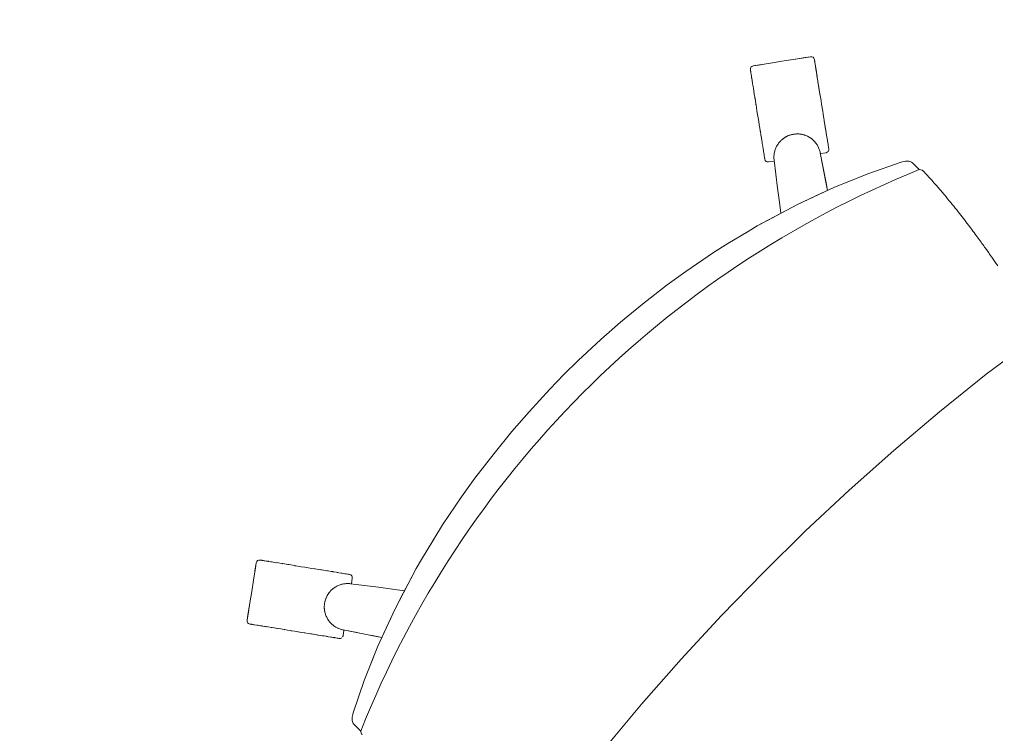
# Model space of a CAD drawing. Header units: inches. Extents: x 14 to 610, y 9 to 600.
# Drawn here: x 226.19 to 249.08, y 532.62 to 549.37 of the extents above; entities that cross this region are included whole.
import ezdxf
from ezdxf.enums import TextEntityAlignment as Align

# ---------------------------------------------------------------- set-up
doc = ezdxf.new("R2010")
doc.units = ezdxf.units.IN
doc.header["$MEASUREMENT"] = 0
doc.layers.add('A-FURN', color=7, linetype='Continuous')
doc.layers.add('WALLS', color=30, linetype='Continuous')
doc.styles.get("Standard").update_dxf_attribs({"font": 'arial.ttf'})

# ---------------------------------------------------------------- blocks, each defined once
blk = doc.blocks.new('P_5CS712HBBK')
at = {"color": 0, "linetype": 'Continuous', "lineweight": 0}
for p, q in [((-8.5, 25.624), (-8.392, 25.701)), ((-8.285, 25.779), (-8.446, 25.662)), ((-8.285, 25.779), (-8.392, 25.701)), ((-8.258, 25.792), (-8.285, 25.779)), ((-8.285, 25.779), (-8.258, 25.792)), ((-8.228, 25.793), (-8.258, 25.792)), ((-8.258, 25.792), (-8.228, 25.793)), ((-8.2, 25.782), (-8.228, 25.793)), ((-8.228, 25.793), (-8.2, 25.782)), ((-8.179, 25.762), (-8.2, 25.782)), ((-8.2, 25.782), (-8.179, 25.762)), ((-8.177, 25.76), (-8.179, 25.762)), ((-8.171, 25.752), (-8.177, 25.76)), ((-8.148, 25.72), (-8.172, 25.753)), ((-8.155, 25.73), (-8.172, 25.753)), ((-8.172, 25.753), (-8.172, 25.753)), ((-8.161, 25.738), (-8.171, 25.752)), ((-8.148, 25.72), (-8.161, 25.738)), ((-8.151, 25.724), (-8.152, 25.726)), ((-8.15, 25.722), (-8.151, 25.724)), ((-8.15, 25.723), (-8.151, 25.724)), ((-8.131, 25.697), (-8.148, 25.72)), ((-8.119, 25.68), (-8.131, 25.697)), ((-8.131, 25.697), (-8.131, 25.697)), ((-8.117, 25.677), (-8.119, 25.68)), ((-8.115, 25.674), (-8.117, 25.677)), ((-8.111, 25.668), (-8.116, 25.676)), ((-8.087, 25.635), (-8.111, 25.668)), ((7.984, 25.635), (8.008, 25.668)), ((8.008, 25.668), (8.013, 25.676)), ((8.012, 25.674), (8.014, 25.677)), ((8.014, 25.677), (8.016, 25.68)), ((8.016, 25.68), (8.028, 25.697)), ((8.028, 25.697), (8.045, 25.72)), ((8.028, 25.697), (8.028, 25.697)), ((8.045, 25.72), (8.068, 25.753)), ((8.045, 25.72), (8.058, 25.738)), ((8.047, 25.722), (8.048, 25.724)), ((8.047, 25.723), (8.048, 25.724)), ((8.048, 25.724), (8.049, 25.726)), ((8.052, 25.73), (8.068, 25.753)), ((8.058, 25.738), (8.068, 25.752)), ((8.068, 25.752), (8.073, 25.76)), ((8.068, 25.753), (8.069, 25.753)), ((8.073, 25.76), (8.075, 25.762)), ((8.075, 25.762), (8.097, 25.782)), ((8.097, 25.782), (8.075, 25.762)), ((8.097, 25.782), (8.125, 25.793)), ((8.125, 25.793), (8.097, 25.782)), ((8.125, 25.793), (8.155, 25.792)), ((8.155, 25.792), (8.125, 25.793)), ((8.155, 25.792), (8.181, 25.779)), ((8.181, 25.779), (8.155, 25.792)), ((8.181, 25.779), (8.343, 25.662)), ((8.181, 25.779), (8.289, 25.701)), ((8.397, 25.624), (8.289, 25.701)), ((-8.839, 25.379), (-8.623, 25.535)), ((-8.623, 25.535), (-8.839, 25.379)), ((-8.623, 25.535), (-8.5, 25.624)), ((-8.074, 25.617), (-8.087, 25.635)), ((-8.07, 25.612), (-8.074, 25.617)), ((-8.067, 25.608), (-8.07, 25.612)), ((-8.06, 25.598), (-8.067, 25.608)), ((-8.029, 25.556), (-8.06, 25.598)), ((-8.012, 25.532), (-8.029, 25.556)), ((-8.012, 25.532), (-8.016, 25.538)), ((-7.996, 25.51), (-8.012, 25.532)), ((-8.009, 25.527), (-8.012, 25.532)), ((-7.96, 25.46), (-7.996, 25.51)), ((-7.922, 25.407), (-7.96, 25.46)), ((-7.96, 25.46), (-7.96, 25.46)), ((-7.944, 25.438), (-7.96, 25.46)), ((-7.938, 25.43), (-7.944, 25.438)), ((7.819, 25.407), (7.857, 25.46)), ((7.835, 25.43), (7.841, 25.438)), ((7.841, 25.438), (7.857, 25.46)), ((7.857, 25.46), (7.893, 25.51)), ((7.857, 25.46), (7.857, 25.46)), ((7.893, 25.51), (7.909, 25.532)), ((7.906, 25.527), (7.909, 25.532)), ((7.909, 25.532), (7.926, 25.556)), ((7.909, 25.532), (7.913, 25.538)), ((7.926, 25.556), (7.956, 25.598)), ((7.956, 25.598), (7.964, 25.608)), ((7.964, 25.608), (7.967, 25.612)), ((7.967, 25.612), (7.971, 25.617)), ((7.971, 25.617), (7.984, 25.635)), ((8.52, 25.535), (8.397, 25.624)), ((8.736, 25.379), (8.52, 25.535)), ((8.52, 25.535), (8.736, 25.379)), ((-9.054, 25.223), (-9.231, 25.095)), ((-9.177, 25.134), (-9.054, 25.223)), ((-9.054, 25.223), (-8.839, 25.379)), ((-8.839, 25.379), (-9.054, 25.223)), ((-7.881, 25.351), (-7.922, 25.407)), ((-7.838, 25.292), (-7.881, 25.351)), ((-7.867, 25.331), (-7.871, 25.337)), ((-7.861, 25.323), (-7.867, 25.331)), ((-7.794, 25.23), (-7.838, 25.292)), ((-7.838, 25.292), (-7.794, 25.23)), ((-7.748, 25.167), (-7.794, 25.23)), ((-7.783, 25.215), (-7.787, 25.22)), ((-7.777, 25.207), (-7.783, 25.215)), ((7.645, 25.167), (7.691, 25.23)), ((7.674, 25.207), (7.68, 25.215)), ((7.68, 25.215), (7.683, 25.22)), ((7.691, 25.23), (7.735, 25.292)), ((7.735, 25.292), (7.691, 25.23)), ((7.735, 25.292), (7.778, 25.351)), ((7.758, 25.323), (7.764, 25.331)), ((7.764, 25.331), (7.768, 25.337)), ((7.778, 25.351), (7.819, 25.407)), ((8.951, 25.223), (8.736, 25.379)), ((8.736, 25.379), (8.951, 25.223)), ((9.074, 25.134), (8.951, 25.223)), ((8.951, 25.223), (9.128, 25.095)), ((-9.413, 24.957), (-9.393, 24.978)), ((-9.393, 24.978), (-9.413, 24.957)), ((-9.393, 24.978), (-9.231, 25.095)), ((-9.393, 24.978), (-9.285, 25.056)), ((-9.285, 25.056), (-9.177, 25.134)), ((-7.701, 25.101), (-7.748, 25.167)), ((-7.694, 25.092), (-7.701, 25.101)), ((-7.694, 25.092), (-7.696, 25.095)), ((-7.689, 25.085), (-7.694, 25.092)), ((-7.653, 25.035), (-7.689, 25.085)), ((-7.605, 24.968), (-7.653, 25.035)), ((-7.556, 24.9), (-7.605, 24.968)), ((-7.602, 24.965), (-7.603, 24.966)), ((-7.602, 24.965), (-7.602, 24.965)), ((-7.6, 24.962), (-7.602, 24.965)), ((7.453, 24.9), (7.501, 24.968)), ((7.497, 24.962), (7.499, 24.965)), ((7.499, 24.965), (7.5, 24.966)), ((7.499, 24.965), (7.499, 24.965)), ((7.501, 24.968), (7.55, 25.035)), ((7.55, 25.035), (7.586, 25.085)), ((7.586, 25.085), (7.591, 25.092)), ((7.591, 25.092), (7.598, 25.101)), ((7.591, 25.092), (7.593, 25.095)), ((7.598, 25.101), (7.645, 25.167)), ((9.182, 25.056), (9.074, 25.134)), ((9.29, 24.978), (9.128, 25.095)), ((9.29, 24.978), (9.182, 25.056)), ((9.31, 24.957), (9.29, 24.978)), ((9.29, 24.978), (9.31, 24.957)), ((-9.423, 24.929), (-9.413, 24.957)), ((-9.413, 24.957), (-9.423, 24.929)), ((-9.422, 24.899), (-9.423, 24.929)), ((-9.423, 24.929), (-9.422, 24.899)), ((-9.41, 24.872), (-9.422, 24.899)), ((-9.422, 24.899), (-9.41, 24.872)), ((-9.41, 24.872), (-9.408, 24.87)), ((-9.408, 24.87), (-9.402, 24.862)), ((-9.406, 24.867), (-9.403, 24.863)), ((-9.382, 24.834), (-9.403, 24.863)), ((-9.402, 24.862), (-9.393, 24.849)), ((-9.393, 24.849), (-9.384, 24.836)), ((-9.362, 24.807), (-9.382, 24.834)), ((-9.382, 24.834), (-9.379, 24.83)), ((-9.379, 24.83), (-9.362, 24.807)), ((-9.362, 24.807), (-9.362, 24.807)), ((-9.362, 24.807), (-9.342, 24.778)), ((-9.348, 24.787), (-9.351, 24.79)), ((-9.346, 24.784), (-9.348, 24.787)), ((-9.342, 24.778), (-9.318, 24.745)), ((-9.318, 24.745), (-9.291, 24.708)), ((-7.509, 24.836), (-7.556, 24.9)), ((-7.509, 24.836), (-7.511, 24.839)), ((-7.508, 24.835), (-7.509, 24.836)), ((-7.507, 24.833), (-7.508, 24.835)), ((-7.458, 24.765), (-7.507, 24.833)), ((-7.417, 24.709), (-7.458, 24.765)), ((7.314, 24.709), (7.355, 24.765)), ((7.355, 24.765), (7.404, 24.833)), ((7.404, 24.833), (7.405, 24.835)), ((7.405, 24.835), (7.406, 24.836)), ((7.406, 24.836), (7.453, 24.9)), ((7.406, 24.836), (7.408, 24.839)), ((9.215, 24.745), (9.188, 24.708)), ((9.239, 24.778), (9.215, 24.745)), ((9.259, 24.807), (9.239, 24.778)), ((9.243, 24.784), (9.245, 24.787)), ((9.245, 24.787), (9.248, 24.79)), ((9.259, 24.807), (9.279, 24.834)), ((9.276, 24.83), (9.259, 24.807)), ((9.259, 24.807), (9.259, 24.807)), ((9.279, 24.834), (9.276, 24.83)), ((9.279, 24.834), (9.3, 24.863)), ((9.29, 24.849), (9.28, 24.836)), ((9.299, 24.862), (9.29, 24.849)), ((9.305, 24.87), (9.299, 24.862)), ((9.303, 24.867), (9.3, 24.863)), ((9.307, 24.872), (9.305, 24.87)), ((9.307, 24.872), (9.319, 24.899)), ((9.319, 24.899), (9.307, 24.872)), ((9.32, 24.929), (9.31, 24.957)), ((9.31, 24.957), (9.32, 24.929)), ((9.319, 24.899), (9.32, 24.929)), ((9.32, 24.929), (9.319, 24.899)), ((-9.302, 24.723), (-9.305, 24.727)), ((-9.298, 24.718), (-9.302, 24.723)), ((-9.291, 24.708), (-9.261, 24.666)), ((-9.244, 24.642), (-9.276, 24.687)), ((-9.261, 24.666), (-9.227, 24.62)), ((-9.232, 24.626), (-9.244, 24.642)), ((-9.239, 24.636), (-9.244, 24.642)), ((-9.232, 24.626), (-9.175, 24.548)), ((-9.227, 24.62), (-9.227, 24.62)), ((-9.227, 24.62), (-9.192, 24.57)), ((-9.175, 24.548), (-9.192, 24.57)), ((-9.192, 24.57), (-9.153, 24.517)), ((-9.17, 24.54), (-9.175, 24.548)), ((-9.153, 24.517), (-9.112, 24.461)), ((-7.417, 24.708), (-7.422, 24.715)), ((-7.41, 24.699), (-7.417, 24.708)), ((-7.415, 24.705), (-7.417, 24.708)), ((-7.363, 24.634), (-7.41, 24.699)), ((-7.334, 24.594), (-7.363, 24.634)), ((-7.328, 24.585), (-7.334, 24.594)), ((-7.325, 24.581), (-7.328, 24.585)), ((-7.317, 24.57), (-7.325, 24.581)), ((-7.273, 24.509), (-7.317, 24.57)), ((-7.23, 24.45), (-7.273, 24.509)), ((7.127, 24.45), (7.17, 24.509)), ((7.17, 24.509), (7.214, 24.57)), ((7.214, 24.57), (7.222, 24.581)), ((7.222, 24.581), (7.225, 24.585)), ((7.225, 24.585), (7.231, 24.594)), ((7.231, 24.594), (7.26, 24.634)), ((7.26, 24.634), (7.307, 24.699)), ((7.307, 24.699), (7.314, 24.708)), ((7.312, 24.705), (7.314, 24.708)), ((7.314, 24.708), (7.319, 24.715)), ((9.05, 24.517), (9.009, 24.461)), ((9.088, 24.57), (9.05, 24.517)), ((9.067, 24.54), (9.072, 24.548)), ((9.129, 24.626), (9.072, 24.548)), ((9.072, 24.548), (9.088, 24.57)), ((9.124, 24.62), (9.088, 24.57)), ((9.158, 24.666), (9.124, 24.62)), ((9.124, 24.62), (9.124, 24.62)), ((9.129, 24.626), (9.141, 24.642)), ((9.136, 24.636), (9.141, 24.642)), ((9.141, 24.642), (9.173, 24.687)), ((9.188, 24.708), (9.158, 24.666)), ((9.195, 24.718), (9.199, 24.723)), ((9.199, 24.723), (9.202, 24.727)), ((-9.098, 24.441), (-9.112, 24.461)), ((-9.112, 24.461), (-9.07, 24.402)), ((-9.015, 24.325), (-9.098, 24.441)), ((-9.07, 24.402), (-9.025, 24.34)), ((-9.025, 24.34), (-8.979, 24.277)), ((-8.979, 24.277), (-9.015, 24.325)), ((-8.979, 24.277), (-8.932, 24.212)), ((-7.244, 24.469), (-7.25, 24.478)), ((-7.24, 24.464), (-7.244, 24.469)), ((-7.19, 24.394), (-7.23, 24.45)), ((-7.173, 24.371), (-7.19, 24.394)), ((-7.167, 24.363), (-7.173, 24.371)), ((-7.163, 24.357), (-7.167, 24.363)), ((-7.151, 24.34), (-7.163, 24.357)), ((-7.115, 24.291), (-7.151, 24.34)), ((-7.099, 24.268), (-7.115, 24.291)), ((-7.099, 24.268), (-7.104, 24.275)), ((6.996, 24.268), (7.012, 24.291)), ((6.996, 24.268), (7.001, 24.275)), ((7.012, 24.291), (7.048, 24.34)), ((7.048, 24.34), (7.06, 24.357)), ((7.06, 24.357), (7.064, 24.363)), ((7.064, 24.363), (7.07, 24.371)), ((7.07, 24.371), (7.086, 24.394)), ((7.086, 24.394), (7.127, 24.45)), ((7.137, 24.464), (7.141, 24.469)), ((7.141, 24.469), (7.147, 24.478)), ((8.876, 24.277), (8.829, 24.212)), ((8.922, 24.34), (8.876, 24.277)), ((8.876, 24.277), (8.911, 24.325)), ((8.911, 24.325), (8.995, 24.441)), ((8.967, 24.402), (8.922, 24.34)), ((9.009, 24.461), (8.967, 24.402)), ((8.995, 24.441), (9.009, 24.461)), ((-8.932, 24.212), (-8.926, 24.202)), ((-8.926, 24.202), (-8.928, 24.205)), ((-8.921, 24.195), (-8.926, 24.202)), ((-8.926, 24.202), (-8.884, 24.145)), ((-8.884, 24.145), (-8.836, 24.078)), ((-8.836, 24.078), (-8.834, 24.075)), ((-8.834, 24.075), (-8.834, 24.076)), ((-8.834, 24.075), (-8.834, 24.075)), ((-8.831, 24.072), (-8.834, 24.075)), ((-8.831, 24.072), (-8.787, 24.01)), ((-7.716, 24.037), (-7.697, 24.045)), ((-7.697, 24.045), (-7.677, 24.052)), ((-7.677, 24.052), (-7.657, 24.058)), ((-7.677, 24.052), (-7.67, 24.054)), ((-7.67, 24.054), (-7.663, 24.056)), ((-7.67, 24.054), (-7.667, 24.055)), ((-7.669, 24.055), (-7.67, 24.054)), ((-7.665, 24.056), (-7.664, 24.056)), ((-7.664, 24.056), (-7.663, 24.056)), ((-7.657, 24.058), (-7.636, 24.064)), ((-7.654, 24.059), (-7.65, 24.06)), ((-7.641, 24.063), (-7.65, 24.06)), ((-7.636, 24.064), (-7.616, 24.069)), ((-7.629, 24.066), (-7.634, 24.064)), ((-7.632, 24.065), (-7.629, 24.066)), ((-7.629, 24.066), (-7.624, 24.067)), ((-7.616, 24.069), (-7.595, 24.073)), ((-7.595, 24.073), (-7.574, 24.076)), ((-7.595, 24.073), (-7.587, 24.074)), ((-7.587, 24.074), (-7.577, 24.075)), ((-7.587, 24.074), (-7.582, 24.074)), ((-7.584, 24.074), (-7.587, 24.074)), ((-7.576, 24.075), (-7.577, 24.075)), ((-7.574, 24.076), (-7.567, 24.076)), ((-7.553, 24.078), (-7.567, 24.076)), ((-7.553, 24.078), (-7.532, 24.079)), ((-7.545, 24.079), (-7.548, 24.078)), ((-7.548, 24.078), (-7.545, 24.079)), ((-7.545, 24.079), (-7.541, 24.079)), ((-7.532, 24.079), (-7.526, 24.08)), ((-7.511, 24.08), (-7.526, 24.08)), ((-7.511, 24.08), (-7.49, 24.08)), ((-7.511, 24.08), (-7.502, 24.08)), ((-7.502, 24.08), (-7.502, 24.08)), ((-7.501, 24.08), (-7.502, 24.08)), ((-7.502, 24.08), (-7.502, 24.08)), ((-7.49, 24.08), (-7.468, 24.079)), ((-7.468, 24.079), (-7.447, 24.077)), ((-7.447, 24.077), (-7.426, 24.075)), ((-7.426, 24.075), (-7.406, 24.071)), ((-7.426, 24.075), (-7.412, 24.072)), ((-7.421, 24.074), (-7.421, 24.074)), ((-7.421, 24.074), (-7.42, 24.074)), ((-7.411, 24.072), (-7.412, 24.072)), ((-7.406, 24.071), (-7.385, 24.067)), ((-7.385, 24.067), (-7.364, 24.062)), ((-7.364, 24.062), (-7.344, 24.056)), ((-7.344, 24.056), (-7.324, 24.05)), ((-7.344, 24.056), (-7.324, 24.05)), ((-7.341, 24.055), (-7.341, 24.055)), ((-7.341, 24.055), (-7.34, 24.055)), ((-7.324, 24.05), (-7.304, 24.042)), ((-7.324, 24.05), (-7.324, 24.05)), ((-7.082, 24.245), (-7.099, 24.268)), ((-7.095, 24.263), (-7.099, 24.268)), ((-7.052, 24.203), (-7.082, 24.245)), ((-7.041, 24.188), (-7.052, 24.203)), ((-7.041, 24.188), (-7.044, 24.193)), ((-7.038, 24.183), (-7.041, 24.188)), ((-7.025, 24.165), (-7.038, 24.183)), ((-7.001, 24.132), (-7.025, 24.165)), ((-6.98, 24.104), (-7.001, 24.132)), ((-6.994, 24.124), (-6.997, 24.127)), ((-6.992, 24.12), (-6.994, 24.124)), ((-6.963, 24.08), (-6.98, 24.104)), ((-6.96, 24.077), (-6.98, 24.104)), ((-6.95, 24.062), (-6.963, 24.08)), ((-6.94, 24.048), (-6.96, 24.077)), ((-6.94, 24.049), (-6.95, 24.062)), ((-6.95, 24.062), (-6.95, 24.062)), ((-6.935, 24.041), (-6.94, 24.049)), ((-6.935, 24.041), (-6.94, 24.048)), ((-6.935, 24.041), (-6.94, 24.048)), ((6.832, 24.041), (6.837, 24.049)), ((6.832, 24.041), (6.837, 24.048)), ((6.832, 24.041), (6.837, 24.048)), ((6.837, 24.048), (6.857, 24.077)), ((6.837, 24.049), (6.847, 24.062)), ((6.847, 24.062), (6.86, 24.08)), ((6.847, 24.062), (6.847, 24.062)), ((6.857, 24.077), (6.877, 24.104)), ((6.86, 24.08), (6.877, 24.104)), ((6.877, 24.104), (6.898, 24.132)), ((6.889, 24.12), (6.891, 24.124)), ((6.891, 24.124), (6.893, 24.127)), ((6.898, 24.132), (6.921, 24.165)), ((6.921, 24.165), (6.934, 24.183)), ((6.934, 24.183), (6.938, 24.188)), ((6.938, 24.188), (6.949, 24.203)), ((6.938, 24.188), (6.941, 24.193)), ((6.949, 24.203), (6.979, 24.245)), ((6.979, 24.245), (6.996, 24.268)), ((6.992, 24.263), (6.996, 24.268)), ((7.221, 24.05), (7.201, 24.042)), ((7.241, 24.056), (7.221, 24.05)), ((7.241, 24.056), (7.221, 24.05)), ((7.221, 24.05), (7.221, 24.05)), ((7.238, 24.055), (7.237, 24.055)), ((7.238, 24.055), (7.238, 24.055)), ((7.261, 24.062), (7.241, 24.056)), ((7.282, 24.067), (7.261, 24.062)), ((7.302, 24.071), (7.282, 24.067)), ((7.323, 24.075), (7.302, 24.071)), ((7.308, 24.072), (7.309, 24.072)), ((7.323, 24.075), (7.309, 24.072)), ((7.318, 24.074), (7.317, 24.074)), ((7.318, 24.074), (7.318, 24.074)), ((7.344, 24.077), (7.323, 24.075)), ((7.365, 24.079), (7.344, 24.077)), ((7.387, 24.08), (7.365, 24.079)), ((7.408, 24.08), (7.387, 24.08)), ((7.398, 24.08), (7.399, 24.08)), ((7.399, 24.08), (7.399, 24.08)), ((7.408, 24.08), (7.399, 24.08)), ((7.399, 24.08), (7.399, 24.08)), ((7.408, 24.08), (7.423, 24.08)), ((7.429, 24.079), (7.423, 24.08)), ((7.45, 24.078), (7.429, 24.079)), ((7.442, 24.079), (7.438, 24.079)), ((7.442, 24.079), (7.445, 24.078)), ((7.445, 24.078), (7.442, 24.079)), ((7.45, 24.078), (7.464, 24.076)), ((7.471, 24.076), (7.464, 24.076)), ((7.492, 24.073), (7.471, 24.076)), ((7.472, 24.075), (7.474, 24.075)), ((7.484, 24.074), (7.474, 24.075)), ((7.484, 24.074), (7.479, 24.074)), ((7.481, 24.074), (7.484, 24.074)), ((7.492, 24.073), (7.484, 24.074)), ((7.513, 24.069), (7.492, 24.073)), ((7.533, 24.064), (7.513, 24.069)), ((7.526, 24.066), (7.521, 24.067)), ((7.526, 24.066), (7.531, 24.064)), ((7.529, 24.065), (7.526, 24.066)), ((7.553, 24.058), (7.533, 24.064)), ((7.538, 24.063), (7.547, 24.06)), ((7.551, 24.059), (7.547, 24.06)), ((7.574, 24.052), (7.553, 24.058)), ((7.567, 24.054), (7.56, 24.056)), ((7.561, 24.056), (7.56, 24.056)), ((7.562, 24.056), (7.561, 24.056)), ((7.567, 24.054), (7.564, 24.055)), ((7.565, 24.055), (7.567, 24.054)), ((7.574, 24.052), (7.567, 24.054)), ((7.594, 24.045), (7.574, 24.052)), ((7.613, 24.037), (7.594, 24.045)), ((8.728, 24.072), (8.684, 24.01)), ((8.728, 24.072), (8.73, 24.075)), ((8.733, 24.078), (8.73, 24.075)), ((8.73, 24.075), (8.731, 24.076)), ((8.73, 24.075), (8.73, 24.075)), ((8.781, 24.145), (8.733, 24.078)), ((8.822, 24.202), (8.781, 24.145)), ((8.818, 24.195), (8.823, 24.202)), ((8.829, 24.212), (8.823, 24.202)), ((8.823, 24.202), (8.825, 24.205)), ((-8.787, 24.01), (-8.743, 23.949)), ((-8.74, 23.946), (-8.743, 23.949)), ((-8.741, 23.946), (-8.74, 23.946)), ((-8.74, 23.945), (-8.74, 23.946)), ((-8.74, 23.946), (-8.738, 23.943)), ((-8.738, 23.943), (-8.69, 23.876)), ((-8.69, 23.876), (-8.653, 23.825)), ((-8.648, 23.819), (-8.653, 23.825)), ((-8.646, 23.816), (-8.648, 23.819)), ((-8.646, 23.816), (-8.642, 23.809)), ((-7.98, 23.804), (-7.969, 23.822)), ((-7.969, 23.822), (-7.957, 23.84)), ((-7.957, 23.84), (-7.945, 23.857)), ((-7.953, 23.846), (-7.951, 23.849)), ((-7.947, 23.855), (-7.951, 23.849)), ((-7.945, 23.857), (-7.932, 23.874)), ((-7.945, 23.857), (-7.942, 23.861)), ((-7.942, 23.861), (-7.94, 23.864)), ((-7.941, 23.862), (-7.942, 23.861)), ((-7.932, 23.874), (-7.919, 23.89)), ((-7.932, 23.875), (-7.932, 23.875)), ((-7.932, 23.875), (-7.931, 23.875)), ((-7.919, 23.89), (-7.905, 23.906)), ((-7.919, 23.89), (-7.916, 23.894)), ((-7.916, 23.894), (-7.904, 23.907)), ((-7.916, 23.894), (-7.909, 23.901)), ((-7.905, 23.906), (-7.89, 23.921)), ((-7.887, 23.924), (-7.904, 23.907)), ((-7.895, 23.916), (-7.887, 23.924)), ((-7.89, 23.921), (-7.875, 23.935)), ((-7.89, 23.921), (-7.887, 23.924)), ((-7.887, 23.924), (-7.879, 23.931)), ((-7.883, 23.927), (-7.887, 23.924)), ((-7.876, 23.934), (-7.876, 23.935)), ((-7.876, 23.935), (-7.875, 23.935)), ((-7.875, 23.935), (-7.859, 23.949)), ((-7.862, 23.946), (-7.856, 23.952)), ((-7.859, 23.949), (-7.843, 23.963)), ((-7.856, 23.952), (-7.849, 23.958)), ((-7.856, 23.952), (-7.85, 23.957)), ((-7.847, 23.96), (-7.849, 23.958)), ((-7.843, 23.963), (-7.826, 23.975)), ((-7.826, 23.975), (-7.809, 23.987)), ((-7.826, 23.975), (-7.823, 23.978)), ((-7.823, 23.978), (-7.821, 23.979)), ((-7.823, 23.978), (-7.821, 23.979)), ((-7.822, 23.978), (-7.823, 23.978)), ((-7.812, 23.985), (-7.812, 23.986)), ((-7.812, 23.986), (-7.811, 23.986)), ((-7.809, 23.987), (-7.791, 23.999)), ((-7.791, 23.999), (-7.773, 24.009)), ((-7.789, 24), (-7.787, 24.001)), ((-7.785, 24.002), (-7.787, 24.001)), ((-7.773, 24.009), (-7.754, 24.019)), ((-7.754, 24.019), (-7.736, 24.029)), ((-7.742, 24.026), (-7.74, 24.026)), ((-7.74, 24.026), (-7.739, 24.027)), ((-7.736, 24.029), (-7.716, 24.037)), ((-7.724, 24.034), (-7.721, 24.035)), ((-7.719, 24.036), (-7.721, 24.035)), ((-7.304, 24.042), (-7.284, 24.034)), ((-7.284, 24.034), (-7.265, 24.025)), ((-7.265, 24.025), (-7.246, 24.016)), ((-7.265, 24.025), (-7.265, 24.025)), ((-7.265, 24.025), (-7.264, 24.025)), ((-7.246, 24.016), (-7.228, 24.006)), ((-7.244, 24.015), (-7.242, 24.013)), ((-7.24, 24.012), (-7.242, 24.013)), ((-7.228, 24.006), (-7.21, 23.995)), ((-7.21, 23.995), (-7.192, 23.983)), ((-7.194, 23.984), (-7.194, 23.984)), ((-7.194, 23.984), (-7.193, 23.984)), ((-7.192, 23.983), (-7.175, 23.97)), ((-7.175, 23.97), (-7.158, 23.957)), ((-7.169, 23.966), (-7.166, 23.964)), ((-7.164, 23.962), (-7.166, 23.964)), ((-7.158, 23.957), (-7.142, 23.944)), ((-7.142, 23.944), (-7.126, 23.93)), ((-7.131, 23.934), (-7.13, 23.933)), ((-7.13, 23.933), (-7.129, 23.932)), ((-7.126, 23.93), (-7.111, 23.915)), ((-7.111, 23.915), (-7.097, 23.899)), ((-7.102, 23.904), (-7.099, 23.902)), ((-7.099, 23.901), (-7.099, 23.902)), ((-7.097, 23.899), (-7.083, 23.883)), ((-7.07, 23.867), (-7.083, 23.883)), ((-7.075, 23.874), (-7.074, 23.873)), ((-7.074, 23.873), (-7.074, 23.872)), ((-7.07, 23.867), (-6.869, 23.606)), ((-7.07, 23.867), (-7.07, 23.867)), ((-6.95, 23.932), (-7.059, 23.853)), ((-7.058, 23.854), (-7.059, 23.853)), ((-6.95, 23.932), (-7.058, 23.854)), ((-6.95, 23.932), (-6.93, 23.954)), ((-6.93, 23.954), (-6.95, 23.932)), ((-6.933, 24.038), (-6.935, 24.041)), ((-6.92, 24.011), (-6.933, 24.038)), ((-6.933, 24.038), (-6.92, 24.011)), ((-6.93, 23.954), (-6.919, 23.982)), ((-6.919, 23.982), (-6.93, 23.954)), ((-6.919, 23.982), (-6.92, 24.011)), ((-6.92, 24.011), (-6.919, 23.982)), ((6.967, 23.867), (6.765, 23.606)), ((6.816, 23.982), (6.817, 24.011)), ((6.817, 24.011), (6.816, 23.982)), ((6.827, 23.954), (6.816, 23.982)), ((6.816, 23.982), (6.827, 23.954)), ((6.817, 24.011), (6.83, 24.038)), ((6.83, 24.038), (6.817, 24.011)), ((6.847, 23.932), (6.827, 23.954)), ((6.827, 23.954), (6.847, 23.932)), ((6.83, 24.038), (6.832, 24.041)), ((6.847, 23.932), (6.956, 23.853)), ((6.847, 23.932), (6.954, 23.854)), ((6.954, 23.854), (6.956, 23.853)), ((6.967, 23.867), (6.98, 23.883)), ((6.967, 23.867), (6.967, 23.867)), ((6.971, 23.873), (6.97, 23.872)), ((6.972, 23.874), (6.971, 23.873)), ((6.994, 23.899), (6.98, 23.883)), ((7.008, 23.915), (6.994, 23.899)), ((6.995, 23.901), (6.996, 23.902)), ((6.998, 23.904), (6.996, 23.902)), ((7.023, 23.93), (7.008, 23.915)), ((7.039, 23.944), (7.023, 23.93)), ((7.027, 23.933), (7.026, 23.932)), ((7.028, 23.934), (7.027, 23.933)), ((7.055, 23.957), (7.039, 23.944)), ((7.072, 23.97), (7.055, 23.957)), ((7.061, 23.962), (7.063, 23.964)), ((7.066, 23.966), (7.063, 23.964)), ((7.089, 23.983), (7.072, 23.97)), ((7.106, 23.995), (7.089, 23.983)), ((7.091, 23.984), (7.09, 23.984)), ((7.091, 23.984), (7.091, 23.984)), ((7.125, 24.006), (7.106, 23.995)), ((7.143, 24.016), (7.125, 24.006)), ((7.137, 24.012), (7.138, 24.013)), ((7.141, 24.015), (7.138, 24.013)), ((7.162, 24.025), (7.143, 24.016)), ((7.162, 24.025), (7.161, 24.025)), ((7.161, 24.025), (7.161, 24.025)), ((7.181, 24.034), (7.162, 24.025)), ((7.201, 24.042), (7.181, 24.034)), ((7.632, 24.029), (7.613, 24.037)), ((7.615, 24.036), (7.618, 24.035)), ((7.621, 24.034), (7.618, 24.035)), ((7.651, 24.019), (7.632, 24.029)), ((7.637, 24.026), (7.636, 24.027)), ((7.639, 24.026), (7.637, 24.026)), ((7.67, 24.009), (7.651, 24.019)), ((7.688, 23.999), (7.67, 24.009)), ((7.682, 24.002), (7.684, 24.001)), ((7.686, 24), (7.684, 24.001)), ((7.706, 23.987), (7.688, 23.999)), ((7.723, 23.975), (7.706, 23.987)), ((7.709, 23.985), (7.708, 23.986)), ((7.708, 23.986), (7.708, 23.986)), ((7.72, 23.978), (7.718, 23.979)), ((7.72, 23.978), (7.718, 23.979)), ((7.719, 23.978), (7.72, 23.978)), ((7.723, 23.975), (7.72, 23.978)), ((7.74, 23.963), (7.723, 23.975)), ((7.756, 23.949), (7.74, 23.963)), ((7.744, 23.96), (7.746, 23.958)), ((7.753, 23.952), (7.746, 23.958)), ((7.753, 23.952), (7.747, 23.957)), ((7.759, 23.946), (7.753, 23.952)), ((7.772, 23.935), (7.756, 23.949)), ((7.787, 23.921), (7.772, 23.935)), ((7.773, 23.935), (7.772, 23.935)), ((7.773, 23.934), (7.773, 23.935)), ((7.784, 23.924), (7.776, 23.931)), ((7.78, 23.927), (7.784, 23.924)), ((7.784, 23.924), (7.8, 23.907)), ((7.792, 23.916), (7.784, 23.924)), ((7.787, 23.921), (7.784, 23.924)), ((7.802, 23.906), (7.787, 23.921)), ((7.813, 23.894), (7.8, 23.907)), ((7.816, 23.89), (7.802, 23.906)), ((7.813, 23.894), (7.806, 23.901)), ((7.816, 23.89), (7.813, 23.894)), ((7.829, 23.874), (7.816, 23.89)), ((7.829, 23.875), (7.828, 23.875)), ((7.829, 23.875), (7.829, 23.875)), ((7.842, 23.857), (7.829, 23.874)), ((7.839, 23.861), (7.837, 23.864)), ((7.838, 23.862), (7.839, 23.861)), ((7.842, 23.857), (7.839, 23.861)), ((7.854, 23.84), (7.842, 23.857)), ((7.844, 23.855), (7.848, 23.849)), ((7.85, 23.846), (7.848, 23.849)), ((7.866, 23.822), (7.854, 23.84)), ((7.876, 23.804), (7.866, 23.822)), ((8.543, 23.816), (8.538, 23.809)), ((8.543, 23.816), (8.545, 23.819)), ((8.545, 23.819), (8.55, 23.825)), ((8.586, 23.876), (8.55, 23.825)), ((8.635, 23.943), (8.586, 23.876)), ((8.637, 23.946), (8.635, 23.943)), ((8.637, 23.946), (8.64, 23.949)), ((8.637, 23.946), (8.637, 23.946)), ((8.637, 23.945), (8.637, 23.946)), ((8.684, 24.01), (8.64, 23.949)), ((-8.642, 23.809), (-8.595, 23.744)), ((-8.595, 23.744), (-8.566, 23.704)), ((-8.559, 23.695), (-8.566, 23.704)), ((-8.56, 23.696), (-8.559, 23.695)), ((-8.476, 23.579), (-8.559, 23.695)), ((-8.559, 23.695), (-8.549, 23.681)), ((-8.549, 23.681), (-8.504, 23.619)), ((-8.504, 23.619), (-8.462, 23.56)), ((-8.049, 23.588), (-8.051, 23.571)), ((-8.049, 23.586), (-8.047, 23.607)), ((-8.049, 23.588), (-8.049, 23.591)), ((-8.049, 23.586), (-8.049, 23.588)), ((-8.047, 23.607), (-8.044, 23.627)), ((-8.044, 23.627), (-8.04, 23.648)), ((-8.044, 23.627), (-8.043, 23.63)), ((-8.043, 23.63), (-8.04, 23.645)), ((-8.043, 23.63), (-8.042, 23.634)), ((-8.043, 23.631), (-8.043, 23.63)), ((-8.04, 23.648), (-8.034, 23.672)), ((-8.04, 23.648), (-8.035, 23.668)), ((-8.04, 23.646), (-8.04, 23.645)), ((-8.038, 23.655), (-8.038, 23.657)), ((-8.038, 23.654), (-8.038, 23.655)), ((-8.035, 23.668), (-8.029, 23.689)), ((-8.034, 23.671), (-8.035, 23.669)), ((-8.035, 23.669), (-8.034, 23.671)), ((-8.023, 23.709), (-8.034, 23.672)), ((-8.029, 23.689), (-8.023, 23.709)), ((-8.023, 23.709), (-8.016, 23.729)), ((-8.023, 23.709), (-8.022, 23.712)), ((-8.022, 23.712), (-8.02, 23.717)), ((-8.022, 23.712), (-8.021, 23.714)), ((-8.021, 23.713), (-8.022, 23.712)), ((-8.019, 23.719), (-8.02, 23.717)), ((-8.016, 23.729), (-8.008, 23.748)), ((-8.014, 23.733), (-8.013, 23.735)), ((-8.014, 23.733), (-8.014, 23.733)), ((-8.008, 23.748), (-7.993, 23.779)), ((-8.008, 23.748), (-7.999, 23.767)), ((-7.999, 23.767), (-7.993, 23.779)), ((-7.99, 23.786), (-7.993, 23.779)), ((-7.99, 23.786), (-7.98, 23.804)), ((-7.99, 23.786), (-7.99, 23.785)), ((-7.99, 23.785), (-7.99, 23.785)), ((-7.978, 23.807), (-7.977, 23.808)), ((-7.978, 23.807), (-7.978, 23.807)), ((-6.869, 23.606), (-6.667, 23.346)), ((-3.265, 23.558), (-2.534, 23.65)), ((-1.878, 23.72), (-2.534, 23.65)), ((-1.878, 23.72), (-1.261, 23.758)), ((-0.54, 23.791), (-1.261, 23.758)), ((-0.54, 23.791), (-0.068, 23.797)), ((0.403, 23.793), (-0.068, 23.797)), ((0.403, 23.793), (1.124, 23.764)), ((1.742, 23.729), (1.124, 23.764)), ((1.742, 23.729), (2.398, 23.663)), ((3.129, 23.575), (2.398, 23.663)), ((6.765, 23.606), (6.564, 23.346)), ((7.875, 23.807), (7.874, 23.808)), ((7.875, 23.807), (7.875, 23.807)), ((7.887, 23.786), (7.876, 23.804)), ((7.887, 23.786), (7.89, 23.779)), ((7.887, 23.786), (7.887, 23.785)), ((7.887, 23.785), (7.887, 23.785)), ((7.905, 23.748), (7.89, 23.779)), ((7.896, 23.767), (7.89, 23.779)), ((7.905, 23.748), (7.896, 23.767)), ((7.913, 23.729), (7.905, 23.748)), ((7.911, 23.733), (7.91, 23.735)), ((7.911, 23.733), (7.911, 23.733)), ((7.92, 23.709), (7.913, 23.729)), ((7.916, 23.719), (7.917, 23.717)), ((7.919, 23.712), (7.917, 23.717)), ((7.919, 23.712), (7.918, 23.714)), ((7.918, 23.713), (7.919, 23.712)), ((7.92, 23.709), (7.919, 23.712)), ((7.92, 23.709), (7.931, 23.672)), ((7.926, 23.689), (7.92, 23.709)), ((7.932, 23.668), (7.926, 23.689)), ((7.937, 23.648), (7.931, 23.672)), ((7.931, 23.671), (7.932, 23.669)), ((7.932, 23.669), (7.931, 23.671)), ((7.937, 23.648), (7.932, 23.668)), ((7.935, 23.655), (7.935, 23.657)), ((7.935, 23.654), (7.935, 23.655)), ((7.941, 23.627), (7.937, 23.648)), ((7.937, 23.646), (7.937, 23.645)), ((7.94, 23.63), (7.937, 23.645)), ((7.94, 23.63), (7.939, 23.634)), ((7.94, 23.631), (7.94, 23.63)), ((7.941, 23.627), (7.94, 23.63)), ((7.944, 23.607), (7.941, 23.627)), ((7.946, 23.586), (7.944, 23.607)), ((7.946, 23.588), (7.946, 23.591)), ((7.946, 23.588), (7.948, 23.571)), ((7.946, 23.586), (7.946, 23.588)), ((8.401, 23.619), (8.358, 23.56)), ((8.372, 23.579), (8.456, 23.695)), ((8.446, 23.681), (8.401, 23.619)), ((8.456, 23.695), (8.446, 23.681)), ((8.456, 23.695), (8.462, 23.704)), ((8.457, 23.696), (8.456, 23.695)), ((8.491, 23.744), (8.462, 23.704)), ((8.538, 23.809), (8.491, 23.744)), ((-8.472, 23.574), (-8.476, 23.579)), ((-8.462, 23.56), (-8.421, 23.504)), ((-8.421, 23.504), (-8.456, 23.553)), ((-8.399, 23.473), (-8.421, 23.504)), ((-8.399, 23.473), (-8.421, 23.504)), ((-8.421, 23.504), (-8.382, 23.451)), ((-8.347, 23.401), (-8.399, 23.473)), ((-8.377, 23.443), (-8.382, 23.451)), ((-8.382, 23.451), (-8.347, 23.401)), ((-8.347, 23.401), (-8.335, 23.385)), ((-8.342, 23.395), (-8.33, 23.379)), ((-8.33, 23.379), (-8.335, 23.385)), ((-8.326, 23.373), (-8.33, 23.379)), ((-8.326, 23.373), (-8.313, 23.355)), ((-8.052, 23.544), (-8.051, 23.565)), ((-8.052, 23.545), (-8.052, 23.55)), ((-8.052, 23.545), (-8.052, 23.547)), ((-8.052, 23.546), (-8.052, 23.545)), ((-8.052, 23.544), (-8.052, 23.545)), ((-8.052, 23.523), (-8.052, 23.544)), ((-8.051, 23.502), (-8.052, 23.523)), ((-8.051, 23.565), (-8.049, 23.586)), ((-8.051, 23.568), (-8.051, 23.571)), ((-8.051, 23.503), (-8.051, 23.503)), ((-8.051, 23.503), (-8.051, 23.503)), ((-8.051, 23.503), (-8.051, 23.503)), ((-8.05, 23.481), (-8.051, 23.502)), ((-8.051, 23.501), (-8.051, 23.496)), ((-8.051, 23.492), (-8.051, 23.496)), ((-8.051, 23.492), (-8.051, 23.493)), ((-8.05, 23.491), (-8.051, 23.492)), ((-8.05, 23.574), (-8.05, 23.575)), ((-8.05, 23.574), (-8.05, 23.574)), ((-8.047, 23.46), (-8.05, 23.481)), ((-8.048, 23.461), (-8.048, 23.461)), ((-8.048, 23.461), (-8.048, 23.461)), ((-8.048, 23.461), (-8.048, 23.461)), ((-8.047, 23.46), (-8.048, 23.461)), ((-8.044, 23.439), (-8.047, 23.46)), ((-8.04, 23.418), (-8.044, 23.439)), ((-8.041, 23.424), (-8.041, 23.422)), ((-8.04, 23.419), (-8.041, 23.422)), ((-8.04, 23.419), (-8.041, 23.42)), ((-8.04, 23.419), (-8.04, 23.419)), ((-8.035, 23.398), (-8.04, 23.418)), ((-8.039, 23.411), (-8.039, 23.412)), ((-8.038, 23.41), (-8.039, 23.411)), ((-8.03, 23.377), (-8.035, 23.398)), ((-8.03, 23.378), (-8.03, 23.379)), ((-8.03, 23.377), (-8.03, 23.378)), ((-8.03, 23.378), (-8.03, 23.378)), ((-8.024, 23.357), (-8.03, 23.377)), ((-4.569, 23.32), (-3.794, 23.467)), ((-3.265, 23.558), (-3.794, 23.467)), ((3.129, 23.575), (3.659, 23.486)), ((4.435, 23.343), (3.659, 23.486)), ((7.92, 23.357), (7.927, 23.377)), ((7.927, 23.377), (7.932, 23.398)), ((7.927, 23.378), (7.927, 23.379)), ((7.927, 23.377), (7.927, 23.378)), ((7.927, 23.378), (7.927, 23.378)), ((7.932, 23.398), (7.937, 23.418)), ((7.935, 23.41), (7.936, 23.411)), ((7.936, 23.411), (7.936, 23.412)), ((7.937, 23.418), (7.941, 23.439)), ((7.937, 23.419), (7.938, 23.422)), ((7.937, 23.419), (7.937, 23.42)), ((7.937, 23.419), (7.937, 23.419)), ((7.938, 23.424), (7.938, 23.422)), ((7.941, 23.439), (7.944, 23.46)), ((7.944, 23.46), (7.947, 23.481)), ((7.944, 23.461), (7.944, 23.461)), ((7.944, 23.461), (7.944, 23.461)), ((7.944, 23.461), (7.944, 23.461)), ((7.944, 23.46), (7.944, 23.461)), ((7.948, 23.565), (7.946, 23.586)), ((7.947, 23.574), (7.947, 23.575)), ((7.947, 23.574), (7.947, 23.574)), ((7.947, 23.481), (7.948, 23.502)), ((7.947, 23.492), (7.948, 23.496)), ((7.947, 23.491), (7.948, 23.492)), ((7.948, 23.568), (7.948, 23.571)), ((7.949, 23.544), (7.948, 23.565)), ((7.948, 23.502), (7.949, 23.523)), ((7.948, 23.503), (7.948, 23.503)), ((7.948, 23.503), (7.948, 23.503)), ((7.948, 23.503), (7.948, 23.503)), ((7.948, 23.501), (7.948, 23.496)), ((7.948, 23.492), (7.948, 23.493)), ((7.949, 23.545), (7.949, 23.55)), ((7.949, 23.545), (7.949, 23.547)), ((7.949, 23.546), (7.949, 23.545)), ((7.949, 23.544), (7.949, 23.545)), ((7.949, 23.523), (7.949, 23.544)), ((8.223, 23.373), (8.21, 23.355)), ((8.223, 23.373), (8.227, 23.379)), ((8.239, 23.395), (8.227, 23.379)), ((8.227, 23.379), (8.232, 23.385)), ((8.243, 23.401), (8.232, 23.385)), ((8.243, 23.401), (8.296, 23.473)), ((8.279, 23.451), (8.243, 23.401)), ((8.274, 23.443), (8.279, 23.451)), ((8.318, 23.504), (8.279, 23.451)), ((8.296, 23.473), (8.318, 23.504)), ((8.296, 23.473), (8.318, 23.504)), ((8.358, 23.56), (8.318, 23.504)), ((8.318, 23.504), (8.353, 23.553)), ((8.368, 23.574), (8.372, 23.579)), ((-8.313, 23.355), (-8.283, 23.313)), ((-8.283, 23.313), (-8.273, 23.299)), ((-8.272, 23.298), (-8.276, 23.303)), ((-8.269, 23.293), (-8.272, 23.298)), ((-8.269, 23.293), (-8.256, 23.275)), ((-8.232, 23.242), (-8.256, 23.275)), ((-8.256, 23.275), (-8.232, 23.242)), ((-8.226, 23.234), (-8.232, 23.242)), ((-8.232, 23.242), (-8.212, 23.214)), ((-8.226, 23.234), (-8.228, 23.237)), ((-8.223, 23.23), (-8.226, 23.234)), ((-8.212, 23.214), (-8.195, 23.191)), ((-8.195, 23.191), (-8.192, 23.187)), ((-8.192, 23.187), (-8.193, 23.188)), ((-8.19, 23.185), (-8.192, 23.187)), ((-8.19, 23.185), (-8.181, 23.172)), ((-8.181, 23.172), (-8.172, 23.159)), ((-8.172, 23.159), (-8.166, 23.151)), ((-8.171, 23.158), (-8.171, 23.159)), ((-8.171, 23.158), (-8.171, 23.158)), ((-8.166, 23.151), (-8.164, 23.148)), ((-8.142, 23.128), (-8.164, 23.148)), ((-8.164, 23.148), (-8.164, 23.148)), ((-8.164, 23.148), (-8.142, 23.128)), ((-8.115, 23.118), (-8.142, 23.128)), ((-8.142, 23.128), (-8.115, 23.118)), ((-8.058, 23.131), (-8.085, 23.119)), ((-8.085, 23.119), (-8.058, 23.131)), ((-8.058, 23.131), (-7.949, 23.211)), ((-7.95, 23.209), (-8.058, 23.131)), ((-8.016, 23.337), (-8.024, 23.357)), ((-8.022, 23.352), (-8.021, 23.349)), ((-8.017, 23.338), (-8.021, 23.349)), ((-8.017, 23.337), (-8.017, 23.338)), ((-8.017, 23.338), (-8.017, 23.338)), ((-8.009, 23.318), (-8.016, 23.337)), ((-8.015, 23.333), (-8.015, 23.334)), ((-8.014, 23.332), (-8.015, 23.333)), ((-8, 23.298), (-8.009, 23.318)), ((-8, 23.299), (-8, 23.299)), ((-8, 23.299), (-8, 23.299)), ((-8, 23.298), (-8, 23.299)), ((-7.991, 23.279), (-8, 23.298)), ((-8, 23.298), (-7.991, 23.281)), ((-7.991, 23.28), (-7.991, 23.281)), ((-7.98, 23.261), (-7.991, 23.279)), ((-7.981, 23.261), (-7.985, 23.269)), ((-7.981, 23.261), (-7.981, 23.262)), ((-7.98, 23.26), (-7.981, 23.261)), ((-7.97, 23.242), (-7.98, 23.261)), ((-7.979, 23.259), (-7.98, 23.259)), ((-7.979, 23.258), (-7.979, 23.259)), ((-7.958, 23.225), (-7.97, 23.242)), ((-7.958, 23.225), (-7.959, 23.225)), ((-7.958, 23.225), (-7.958, 23.225)), ((-7.958, 23.225), (-7.536, 22.599)), ((-7.774, 22.952), (-7.958, 23.225)), ((-7.958, 23.225), (-7.958, 23.225)), ((-7.958, 23.225), (-7.958, 23.225)), ((-7.949, 23.211), (-7.95, 23.209)), ((-6.667, 23.346), (-6.466, 23.085)), ((-4.957, 23.227), (-5.49, 23.093)), ((-4.957, 23.227), (-5.49, 23.093)), ((-4.569, 23.32), (-4.957, 23.227)), ((4.435, 23.343), (4.823, 23.252)), ((4.823, 23.252), (5.357, 23.121)), ((5.357, 23.121), (4.823, 23.252)), ((6.564, 23.346), (6.363, 23.085)), ((7.855, 23.225), (7.432, 22.599)), ((7.671, 22.952), (7.855, 23.225)), ((7.845, 23.211), (7.847, 23.209)), ((7.955, 23.131), (7.845, 23.211)), ((7.847, 23.209), (7.955, 23.131)), ((7.855, 23.225), (7.867, 23.242)), ((7.855, 23.225), (7.855, 23.225)), ((7.855, 23.225), (7.855, 23.225)), ((7.855, 23.225), (7.855, 23.225)), ((7.855, 23.225), (7.855, 23.225)), ((7.867, 23.242), (7.877, 23.261)), ((7.876, 23.258), (7.876, 23.259)), ((7.876, 23.259), (7.876, 23.259)), ((7.877, 23.261), (7.887, 23.279)), ((7.877, 23.261), (7.882, 23.269)), ((7.877, 23.261), (7.878, 23.262)), ((7.877, 23.26), (7.877, 23.261)), ((7.887, 23.279), (7.897, 23.298)), ((7.897, 23.298), (7.888, 23.281)), ((7.888, 23.28), (7.888, 23.281)), ((7.897, 23.298), (7.905, 23.318)), ((7.897, 23.299), (7.897, 23.299)), ((7.897, 23.299), (7.897, 23.299)), ((7.897, 23.298), (7.897, 23.299)), ((7.905, 23.318), (7.913, 23.337)), ((7.911, 23.332), (7.912, 23.333)), ((7.912, 23.333), (7.912, 23.334)), ((7.913, 23.337), (7.92, 23.357)), ((7.913, 23.337), (7.914, 23.338)), ((7.914, 23.338), (7.918, 23.349)), ((7.914, 23.338), (7.914, 23.338)), ((7.919, 23.352), (7.918, 23.349)), ((7.955, 23.131), (7.982, 23.119)), ((7.982, 23.119), (7.955, 23.131)), ((8.012, 23.118), (8.039, 23.128)), ((8.039, 23.128), (8.012, 23.118)), ((8.039, 23.128), (8.061, 23.148)), ((8.061, 23.148), (8.039, 23.128)), ((8.063, 23.151), (8.061, 23.148)), ((8.061, 23.148), (8.061, 23.148)), ((8.069, 23.159), (8.063, 23.151)), ((8.068, 23.158), (8.068, 23.159)), ((8.068, 23.158), (8.068, 23.158)), ((8.078, 23.172), (8.069, 23.159)), ((8.087, 23.185), (8.078, 23.172)), ((8.087, 23.185), (8.089, 23.187)), ((8.092, 23.191), (8.089, 23.187)), ((8.089, 23.187), (8.09, 23.188)), ((8.108, 23.214), (8.092, 23.191)), ((8.129, 23.242), (8.108, 23.214)), ((8.12, 23.23), (8.123, 23.234)), ((8.123, 23.234), (8.129, 23.242)), ((8.123, 23.234), (8.125, 23.237)), ((8.129, 23.242), (8.153, 23.275)), ((8.153, 23.275), (8.129, 23.242)), ((8.166, 23.293), (8.153, 23.275)), ((8.166, 23.293), (8.169, 23.298)), ((8.169, 23.298), (8.173, 23.303)), ((8.18, 23.313), (8.17, 23.299)), ((8.21, 23.355), (8.18, 23.313)), ((-6.751, 22.715), (-5.73, 23.032)), ((-6.466, 23.085), (-6.292, 22.859)), ((-5.993, 22.952), (-6.466, 22.806)), ((-5.993, 22.952), (-6.466, 22.806)), ((-5.73, 23.032), (-5.993, 22.952)), ((-5.73, 23.032), (-5.49, 23.093)), ((5.597, 23.061), (5.357, 23.121)), ((5.597, 23.061), (5.86, 22.983)), ((6.62, 22.749), (5.597, 23.061)), ((5.86, 22.983), (6.334, 22.838)), ((6.334, 22.838), (5.86, 22.983)), ((6.363, 23.085), (6.204, 22.878)), ((7.486, 22.679), (7.671, 22.952)), ((7.982, 23.119), (8.012, 23.118)), ((8.012, 23.118), (7.982, 23.119)), ((-7.654, 22.379), (-6.751, 22.715)), ((-7.441, 22.459), (-7.589, 22.679)), ((-6.751, 22.715), (-7.335, 22.499)), ((-6.751, 22.715), (-6.466, 22.806)), ((6.62, 22.749), (6.334, 22.838)), ((6.62, 22.749), (7.205, 22.536)), ((7.524, 22.418), (6.62, 22.749)), ((7.353, 22.482), (7.486, 22.679)), ((-7.654, 22.379), (-7.335, 22.499)), ((-7.536, 22.599), (-7.441, 22.459)), ((7.524, 22.418), (7.205, 22.536)), ((7.432, 22.599), (7.353, 22.482)), ((-8.447, 22.037), (-7.654, 22.379)), ((-7.654, 22.379), (-8.104, 22.186)), ((7.524, 22.418), (7.975, 22.227)), ((8.319, 22.08), (7.524, 22.418)), ((8.319, 22.08), (7.975, 22.227)), ((-8.447, 22.037), (-9.169, 21.684)), ((-8.447, 22.037), (-8.104, 22.186)), ((8.319, 22.08), (9.042, 21.731)), ((-9.335, 21.529), (-9.34, 21.509)), ((-9.322, 21.554), (-9.335, 21.529)), ((-9.322, 21.554), (-9.311, 21.573)), ((-9.311, 21.573), (-9.291, 21.595)), ((-9.291, 21.595), (-9.267, 21.617)), ((-9.255, 21.628), (-9.267, 21.617)), ((-9.255, 21.628), (-9.229, 21.648)), ((-9.229, 21.648), (-9.2, 21.666)), ((-9.2, 21.666), (-9.169, 21.684)), ((9.074, 21.713), (9.042, 21.731)), ((9.102, 21.695), (9.074, 21.713)), ((9.128, 21.675), (9.102, 21.695)), ((9.141, 21.665), (9.128, 21.675)), ((9.165, 21.643), (9.141, 21.665)), ((9.185, 21.621), (9.165, 21.643)), ((9.196, 21.602), (9.185, 21.621)), ((9.209, 21.579), (9.196, 21.602)), ((9.209, 21.579), (9.215, 21.557)), ((9.219, 21.528), (9.215, 21.557)), ((9.219, 21.528), (9.215, 21.557)), ((9.22, 21.307), (9.219, 21.528)), ((9.219, 21.528), (9.22, 21.307)), ((-9.344, 21.48), (-9.34, 21.509)), ((-9.344, 21.48), (-9.34, 21.509)), ((-9.344, 21.48), (-9.344, 21.259)), ((-9.344, 21.259), (-9.344, 21.48)), ((9.22, 21.307), (9.242, 21.278)), ((-9.379, 21.189), (-9.38, 21.173)), ((-9.375, 21.202), (-9.379, 21.189)), ((-9.375, 21.202), (-9.354, 21.246)), ((-9.346, 21.257), (-9.354, 21.246)), ((9.242, 21.278), (9.253, 21.248)), ((9.253, 21.248), (9.257, 21.235)), ((9.253, 21.015), (9.257, 21.085)), ((9.253, 21.015), (9.257, 21.085)), ((9.257, 21.235), (9.258, 21.231)), ((9.257, 21.085), (9.258, 21.12)), ((9.258, 21.12), (9.257, 21.085)), ((9.258, 21.221), (9.258, 21.231)), ((9.258, 21.221), (9.258, 21.12)), ((9.258, 21.221), (9.258, 21.12)), ((9.258, 21.12), (9.258, 21.12)), ((9.242, 20.814), (9.244, 20.846)), ((9.242, 20.814), (9.244, 20.846)), ((9.244, 20.846), (9.246, 20.88)), ((9.244, 20.846), (9.246, 20.88)), ((9.246, 20.88), (9.248, 20.913)), ((9.246, 20.88), (9.248, 20.913)), ((9.248, 20.913), (9.25, 20.947)), ((9.248, 20.913), (9.25, 20.947)), ((9.25, 20.947), (9.252, 20.981)), ((9.25, 20.947), (9.252, 20.981)), ((9.252, 20.981), (9.253, 21.015)), ((9.252, 20.981), (9.253, 21.015)), ((9.226, 20.592), (9.228, 20.623)), ((9.226, 20.592), (9.228, 20.623)), ((9.228, 20.623), (9.231, 20.654)), ((9.228, 20.623), (9.231, 20.654)), ((9.231, 20.654), (9.233, 20.686)), ((9.231, 20.654), (9.233, 20.686)), ((9.233, 20.686), (9.235, 20.717)), ((9.233, 20.686), (9.235, 20.717)), ((9.235, 20.717), (9.238, 20.749)), ((9.235, 20.717), (9.238, 20.749)), ((9.238, 20.749), (9.24, 20.781)), ((9.238, 20.749), (9.24, 20.781)), ((9.24, 20.781), (9.242, 20.814)), ((9.24, 20.781), (9.242, 20.814)), ((9.205, 20.352), (9.21, 20.411)), ((9.205, 20.352), (9.21, 20.411)), ((9.21, 20.411), (9.216, 20.471)), ((9.21, 20.411), (9.216, 20.471)), ((9.216, 20.471), (9.218, 20.501)), ((9.216, 20.471), (9.218, 20.501)), ((9.218, 20.501), (9.221, 20.531)), ((9.218, 20.501), (9.221, 20.531)), ((9.221, 20.531), (9.223, 20.562)), ((9.221, 20.531), (9.223, 20.562)), ((9.223, 20.562), (9.226, 20.592)), ((9.223, 20.562), (9.226, 20.592)), ((9.182, 20.126), (9.188, 20.181)), ((9.182, 20.126), (9.188, 20.181)), ((9.188, 20.181), (9.193, 20.237)), ((9.188, 20.181), (9.193, 20.237)), ((9.193, 20.237), (9.199, 20.294)), ((9.193, 20.237), (9.199, 20.294)), ((9.199, 20.294), (9.205, 20.352)), ((9.199, 20.294), (9.205, 20.352)), ((9.158, 19.913), (9.164, 19.965)), ((9.158, 19.913), (9.164, 19.965)), ((9.164, 19.965), (9.17, 20.018)), ((9.164, 19.965), (9.17, 20.018)), ((9.17, 20.018), (9.176, 20.071)), ((9.17, 20.018), (9.176, 20.071)), ((9.176, 20.071), (9.182, 20.126)), ((9.176, 20.071), (9.182, 20.126)), ((9.127, 19.666), (9.133, 19.714)), ((9.127, 19.666), (9.133, 19.714)), ((9.133, 19.714), (9.139, 19.763)), ((9.133, 19.714), (9.139, 19.763)), ((9.139, 19.763), (9.145, 19.812)), ((9.139, 19.763), (9.145, 19.812)), ((9.145, 19.812), (9.151, 19.862)), ((9.145, 19.812), (9.151, 19.862)), ((9.151, 19.862), (9.158, 19.913)), ((9.151, 19.862), (9.158, 19.913)), ((9.095, 19.44), (9.102, 19.484)), ((9.095, 19.44), (9.102, 19.484)), ((9.102, 19.484), (9.108, 19.528)), ((9.102, 19.484), (9.108, 19.528)), ((9.108, 19.528), (9.114, 19.573)), ((9.108, 19.528), (9.114, 19.573)), ((9.114, 19.573), (9.12, 19.619)), ((9.114, 19.573), (9.12, 19.619)), ((9.12, 19.619), (9.127, 19.666)), ((9.12, 19.619), (9.127, 19.666)), ((9.065, 19.233), (9.071, 19.273)), ((9.065, 19.233), (9.071, 19.273)), ((9.071, 19.273), (9.077, 19.313)), ((9.071, 19.273), (9.077, 19.313)), ((9.077, 19.313), (9.083, 19.355)), ((9.077, 19.313), (9.083, 19.355)), ((9.083, 19.355), (9.089, 19.397)), ((9.083, 19.355), (9.089, 19.397)), ((9.089, 19.397), (9.095, 19.44)), ((9.089, 19.397), (9.095, 19.44)), ((9.023, 18.973), (9.029, 19.008)), ((9.023, 18.973), (9.029, 19.008)), ((9.029, 19.008), (9.035, 19.044)), ((9.029, 19.008), (9.035, 19.044)), ((9.035, 19.044), (9.041, 19.08)), ((9.035, 19.044), (9.041, 19.08)), ((9.041, 19.08), (9.047, 19.117)), ((9.041, 19.08), (9.047, 19.117)), ((9.047, 19.117), (9.053, 19.155)), ((9.047, 19.117), (9.053, 19.155)), ((9.053, 19.155), (9.059, 19.194)), ((9.053, 19.155), (9.059, 19.194)), ((9.059, 19.194), (9.065, 19.233)), ((9.059, 19.194), (9.065, 19.233)), ((8.989, 18.775), (9, 18.839)), ((8.989, 18.775), (9, 18.839)), ((9, 18.839), (9.012, 18.904)), ((9, 18.839), (9.012, 18.904)), ((9.012, 18.904), (9.017, 18.938)), ((9.012, 18.904), (9.017, 18.938)), ((9.017, 18.938), (9.023, 18.973)), ((9.017, 18.938), (9.023, 18.973)), ((8.941, 18.511), (8.962, 18.622)), ((8.948, 18.545), (8.958, 18.599)), ((8.948, 18.545), (8.958, 18.599)), ((8.958, 18.599), (8.968, 18.655)), ((8.958, 18.599), (8.968, 18.655)), ((8.962, 18.622), (8.983, 18.742)), ((8.968, 18.655), (8.979, 18.714)), ((8.968, 18.655), (8.979, 18.714)), ((8.979, 18.714), (8.989, 18.775)), ((8.979, 18.714), (8.989, 18.775)), ((8.922, 18.41), (8.941, 18.511)), ((8.941, 18.511), (8.948, 18.545)), ((-1.449, 17.195), (-2.846, 17.139)), ((-0.052, 17.215), (-1.449, 17.195)), ((1.346, 17.202), (-0.052, 17.215)), ((2.743, 17.154), (1.346, 17.202)), ((-4.243, 17.049), (-5.641, 16.925)), ((-2.846, 17.139), (-4.243, 17.049)), ((4.141, 17.071), (2.743, 17.154)), ((5.539, 16.953), (4.141, 17.071)), ((6.937, 16.802), (5.539, 16.953)), ((6.937, 16.802), (8.318, 16.611))]:
    blk.add_line(p, q, dxfattribs=at)
blk.add_arc((-0.005, -0.472), 23.652, 67.0442, 113.2638, dxfattribs=at)
at = {"layer": 'A-FURN'}
blk.add_attdef('CAPTG', text='', height=7, dxfattribs=at).set_placement((-1, -3.819), align=Align.CENTER)
at = {"layer": 'A-FURN', "flags": 1}
for tag in ['CAPPN', 'CAPPD', 'CAPMG', 'CAPMC', 'CAPGC', 'CAPALIAS1', 'CAPALIAS2', 'CAPALIAS3', 'CAPBLDG', 'CAPFLOOR', 'CAPDEPT', 'CAPPERSON', 'CAPPL', 'CAPQT', 'CAPDH']:
    blk.add_attdef(tag, (0, 0), '', height=0.001, dxfattribs=at)

msp = doc.modelspace()

# ---------------------------------------------------------------- linework, layer by layer
at = {"layer": 'WALLS', "transparency": 33554559}
for points in [[(172.74756, 549.37423), (165.68766, 549.37423), (283.51926, 437.35299)], [(165.68766, 549.37423), (283.51926, 437.35299), (276.52184, 437.35299)]]:
    msp.add_solid(points, dxfattribs=at)

# ---------------------------------------------------------------- block references
at = {"layer": 'A-FURN', "rotation": 44.99999999999999}
msp.add_blockref('P_5CS712HBBK', (255.82291, 524.27245), dxfattribs=at)

doc.saveas('drawing.dxf')
